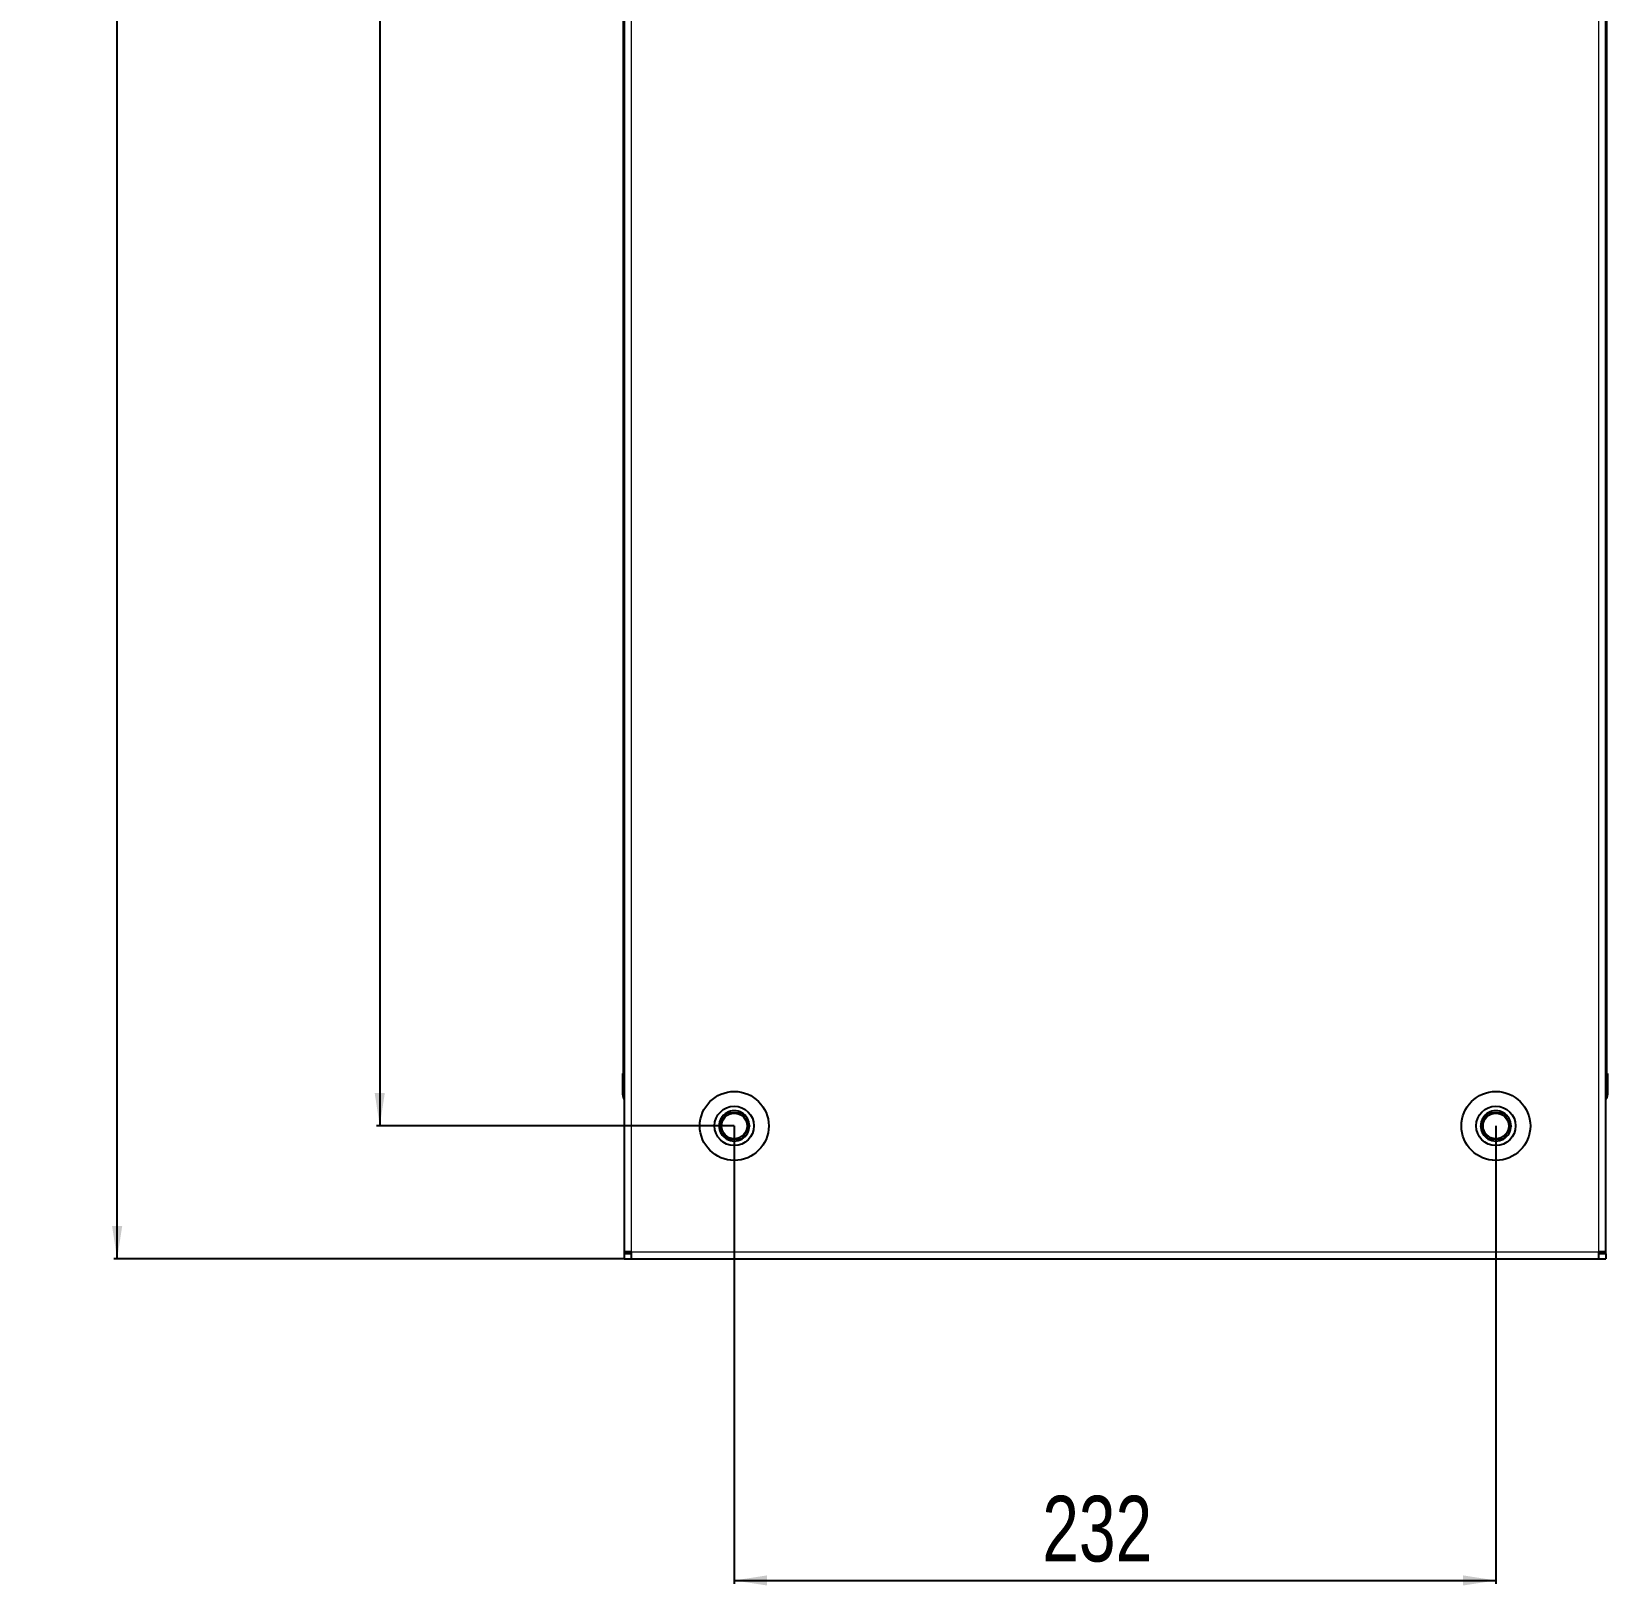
# Model space of a CAD drawing. Header units: millimetres. Extents: x 1773 to 3301, y 274 to 1991.
# Drawn here: x 1773.4 to 2253.5, y 680.4 to 1154 of the extents above; entities that cross this region are included whole.
import ezdxf

# ---------------------------------------------------------------- set-up
doc = ezdxf.new("R2010")
doc.units = ezdxf.units.MM
doc.layers.add('FORMAT', color=7, linetype='Continuous')
doc.styles.add('SLDTEXTSTYLE0', font='TXT', dxfattribs={"width": 0.75})
doc.dimstyles.new('SLDDIMSTYLE0', dxfattribs={"dimtxt": 20, "dimasz": 10, "dimexe": 0, "dimexo": 0.0625, "dimgap": 5, "dimtad": 2, "dimdec": 1, "dimrnd": 1e-09, "dimzin": 12, "dimdsep": 46, "dimtxsty": 'SLDTEXTSTYLE0', "dimsah": 1, "dimcen": 0.09, "dimadec": 0, "dimazin": 3, "dimtfac": 1, "dimtofl": 0, "dimtmove": 0, "dimatfit": 3, "dimfxl": 0, "dimfrac": 2, "dimtolj": 1, "dimtzin": 12, "dimarcsym": 0})

# ---------------------------------------------------------------- blocks, each defined once
blk = doc.blocks.new('_D')
at = {"layer": 'FORMAT'}
for p, q in [((1954, 1778.98), (1798.51, 1778.98)), ((1799.51, 779.98), (1799.51, 1778.98)), ((1954, 779.98), (1798.51, 779.98))]:
    blk.add_line(p, q, dxfattribs=at)
for points in [[(1799.51, 1778.98), (1797.97, 1768.98), (1801.05, 1768.98)], [(1799.51, 779.98), (1801.05, 789.98), (1797.97, 789.98)]]:
    blk.add_solid(points, dxfattribs=at)
at = {"layer": 'FORMAT', "insert": (1773.73, 1257.31), "char_height": 20, "attachment_point": 1, "rotation": 90, "style": 'SLDTEXTSTYLE0'}
blk.add_mtext('999', dxfattribs=at)
blk = doc.blocks.new('_D_2')
at = {"layer": 'FORMAT'}
for p, q in [((1987.51, 820.47), (1987.51, 680.98)), ((2219.51, 820.47), (2219.51, 680.98)), ((1987.51, 681.98), (2219.51, 681.98))]:
    blk.add_line(p, q, dxfattribs=at)
for points in [[(1987.51, 681.98), (1997.51, 680.44), (1997.51, 683.52)], [(2219.51, 681.98), (2209.51, 683.52), (2209.51, 680.44)]]:
    blk.add_solid(points, dxfattribs=at)
at = {"layer": 'FORMAT', "insert": (2081.34, 707.76), "char_height": 20, "attachment_point": 1, "style": 'SLDTEXTSTYLE0'}
blk.add_mtext('232', dxfattribs=at)
blk = doc.blocks.new('_D_4')
at = {"layer": 'FORMAT'}
for p, q in [((1987.5, 1738.48), (1878.51, 1738.48)), ((1879.51, 1738.48), (1879.51, 820.48)), ((1987.5, 820.48), (1878.51, 820.48))]:
    blk.add_line(p, q, dxfattribs=at)
for points in [[(1879.51, 1738.48), (1877.97, 1728.48), (1881.05, 1728.48)], [(1879.51, 820.48), (1881.05, 830.48), (1877.97, 830.48)]]:
    blk.add_solid(points, dxfattribs=at)
at = {"layer": 'FORMAT', "insert": (1853.73, 1257.31), "char_height": 20, "attachment_point": 1, "rotation": 90, "style": 'SLDTEXTSTYLE0'}
blk.add_mtext('918', dxfattribs=at)

msp = doc.modelspace()

# ---------------------------------------------------------------- linework, layer by layer
at = {"color": 7, "linetype": 'Continuous', "lineweight": 25}
for p, q in [((1954.01, 1776.88), (1954.01, 782.08)), ((2253.01, 782.08), (2253.01, 1776.88)), ((1953.66, 1722.48), (1953.66, 836.48)), ((2253.36, 836.48), (2253.36, 1722.48)), ((1953.51, 829.98), (1953.51, 836.48)), ((1953.51, 836.48), (1953.51, 836.48)), ((1953.51, 836.48), (1953.51, 836.48)), ((1953.51, 836.48), (1953.51, 829.98)), ((1954.01, 836.48), (1953.51, 836.48)), ((2253.01, 836.48), (2253.51, 836.48)), ((2253.51, 836.48), (2253.51, 836.48)), ((2253.51, 829.98), (2253.51, 836.48)), ((2253.51, 836.48), (2253.51, 829.98)), ((1954.01, 828.66), (1954.01, 828.66)), ((1956.11, 782.08), (1954.01, 782.08)), ((1954.01, 782.08), (1954.01, 781.48)), ((1954.01, 781.48), (1954.01, 779.98)), ((1956.11, 781.48), (1954.01, 781.48)), ((1954.01, 779.98), (1956.11, 779.98)), ((1956.11, 782.08), (1956.11, 779.98)), ((1956.11, 779.98), (2250.91, 779.98)), ((2253.01, 782.08), (2250.91, 782.08)), ((2250.91, 779.98), (2250.91, 782.08)), ((2253.01, 781.48), (2250.91, 781.48)), ((2250.91, 779.98), (2253.01, 779.98)), ((2253.01, 781.48), (2253.01, 782.08)), ((2253.01, 781.48), (2253.01, 779.98))]:
    msp.add_line(p, q, dxfattribs=at)
at = {"color": 8, "linetype": 'Continuous', "lineweight": 18}
for p, q in [((1956.11, 1776.88), (1956.11, 782.08)), ((2250.91, 782.08), (2250.91, 1776.88)), ((1954.01, 829.98), (1953.51, 829.98)), ((2253.01, 829.98), (2253.51, 829.98)), ((1956.11, 782.08), (2250.91, 782.08))]:
    msp.add_line(p, q, dxfattribs=at)
at = {"color": 7, "linetype": 'Continuous', "lineweight": 25}
for centre, radius in [((1987.51, 820.48), 10.5), ((2219.51, 820.48), 10.5), ((1987.51, 820.48), 6), ((2219.51, 820.48), 6), ((1987.51, 820.48), 3.9), ((2219.51, 820.48), 3.9)]:
    msp.add_circle(centre, radius, dxfattribs=at)
for centre, radius, start, end in [((1955.51, 829.98), 2, 180, 199.5667), ((1955.51, 829.98), 2, 180, 221.3942), ((1955.51, 829.98), 2, 213.7845, 221.4096), ((2251.51, 829.98), 2, 318.5749, 360), ((2251.51, 829.98), 2, 318.5904, 0), ((1987.51, 820.48), 4.62, 120, 180), ((1987.51, 820.48), 4.62, 60, 120), ((1987.51, 820.48), 4.62, 360, 60), ((2219.51, 820.48), 4.62, 120, 180), ((2219.51, 820.48), 4.62, 60, 120), ((2219.51, 820.48), 4.62, 360, 60), ((1987.51, 820.48), 4.62, 180, 240), ((1987.51, 820.48), 4.62, 240, 300), ((1987.51, 820.48), 4.62, 300, 360), ((2219.51, 820.48), 4.62, 180, 240), ((2219.51, 820.48), 4.62, 240, 300), ((2219.51, 820.48), 4.62, 300, 360)]:
    msp.add_arc(centre, radius, start, end, dxfattribs=at)
for points, knots in [([(1982.89, 820.48), (1983.22, 821.05), (1983.79, 822.03), (1984.61, 823.46), (1985.02, 824.17), (1985.2, 824.48)], [0, 0, 0, 0, 0.439131, 0.751378, 1, 1, 1, 1]), ([(1985.2, 824.48), (1985.4, 824.48), (1986.1, 824.48), (1987.41, 824.48), (1988.8, 824.48), (1989.55, 824.48), (1989.82, 824.48)], [0, 0, 0, 0, 0.139329, 0.48527, 0.816356, 1, 1, 1, 1]), ([(1989.82, 824.48), (1990.15, 823.91), (1990.71, 822.93), (1991.54, 821.5), (1991.95, 820.79), (1992.13, 820.48)], [0, 0, 0, 0, 0.439131, 0.751378, 1, 1, 1, 1]), ([(2214.89, 820.48), (2215.22, 821.05), (2215.79, 822.03), (2216.61, 823.46), (2217.02, 824.17), (2217.2, 824.48)], [0, 0, 0, 0, 0.439131, 0.751378, 1, 1, 1, 1]), ([(2217.2, 824.48), (2217.4, 824.48), (2218.1, 824.48), (2219.41, 824.48), (2220.8, 824.48), (2221.55, 824.48), (2221.82, 824.48)], [0, 0, 0, 0, 0.139329, 0.48527, 0.816356, 1, 1, 1, 1]), ([(2221.82, 824.48), (2222.15, 823.91), (2222.71, 822.93), (2223.54, 821.5), (2223.95, 820.79), (2224.13, 820.48)], [0, 0, 0, 0, 0.439131, 0.751378, 1, 1, 1, 1]), ([(1985.2, 816.48), (1984.87, 817.05), (1984.3, 818.03), (1983.48, 819.46), (1983.07, 820.17), (1982.89, 820.48)], [0, 0, 0, 0, 0.439131, 0.751378, 1, 1, 1, 1]), ([(1989.82, 816.48), (1989.55, 816.48), (1988.8, 816.48), (1987.41, 816.48), (1986.1, 816.48), (1985.4, 816.48), (1985.2, 816.48)], [0, 0, 0, 0, 0.183644, 0.51473, 0.860671, 1, 1, 1, 1]), ([(1992.13, 820.48), (1991.8, 819.91), (1991.23, 818.93), (1990.41, 817.5), (1990, 816.79), (1989.82, 816.48)], [0, 0, 0, 0, 0.439131, 0.751378, 1, 1, 1, 1]), ([(2217.2, 816.48), (2216.87, 817.05), (2216.3, 818.03), (2215.48, 819.46), (2215.07, 820.17), (2214.89, 820.48)], [0, 0, 0, 0, 0.439131, 0.751378, 1, 1, 1, 1]), ([(2221.82, 816.48), (2221.55, 816.48), (2220.8, 816.48), (2219.41, 816.48), (2218.1, 816.48), (2217.4, 816.48), (2217.2, 816.48)], [0, 0, 0, 0, 0.183644, 0.51473, 0.860671, 1, 1, 1, 1]), ([(2224.13, 820.48), (2223.8, 819.91), (2223.23, 818.93), (2222.41, 817.5), (2222, 816.79), (2221.82, 816.48)], [0, 0, 0, 0, 0.439131, 0.751378, 1, 1, 1, 1])]:
    msp.add_open_spline(points, degree=3, knots=knots, dxfattribs=at)

# ---------------------------------------------------------------- dimensions: what is measured, and where the dimension line sits
at = {"layer": 'FORMAT'}
for base, p1, p2, angle, picture, middle in [((1799.51, 1778.98), (1954.01, 779.98), (1954.01, 1778.98), 90, '_D', (1799.51, 1279.48)), ((1879.51, 820.48), (1987.51, 1738.48), (1987.51, 820.48), 90, '_D_4', (1879.51, 1279.48)), ((2219.51, 681.98), (1987.51, 820.48), (2219.51, 820.48), 0, '_D_2', (2103.51, 681.98))]:
    dim = msp.add_linear_dim(base=base, p1=p1, p2=p2, angle=angle, dimstyle='SLDDIMSTYLE0', dxfattribs=at)
    dim.commit()
    dim.dimension.update_dxf_attribs({"geometry": picture, "text_midpoint": middle, "dimtype": 160})

doc.saveas('drawing.dxf')
